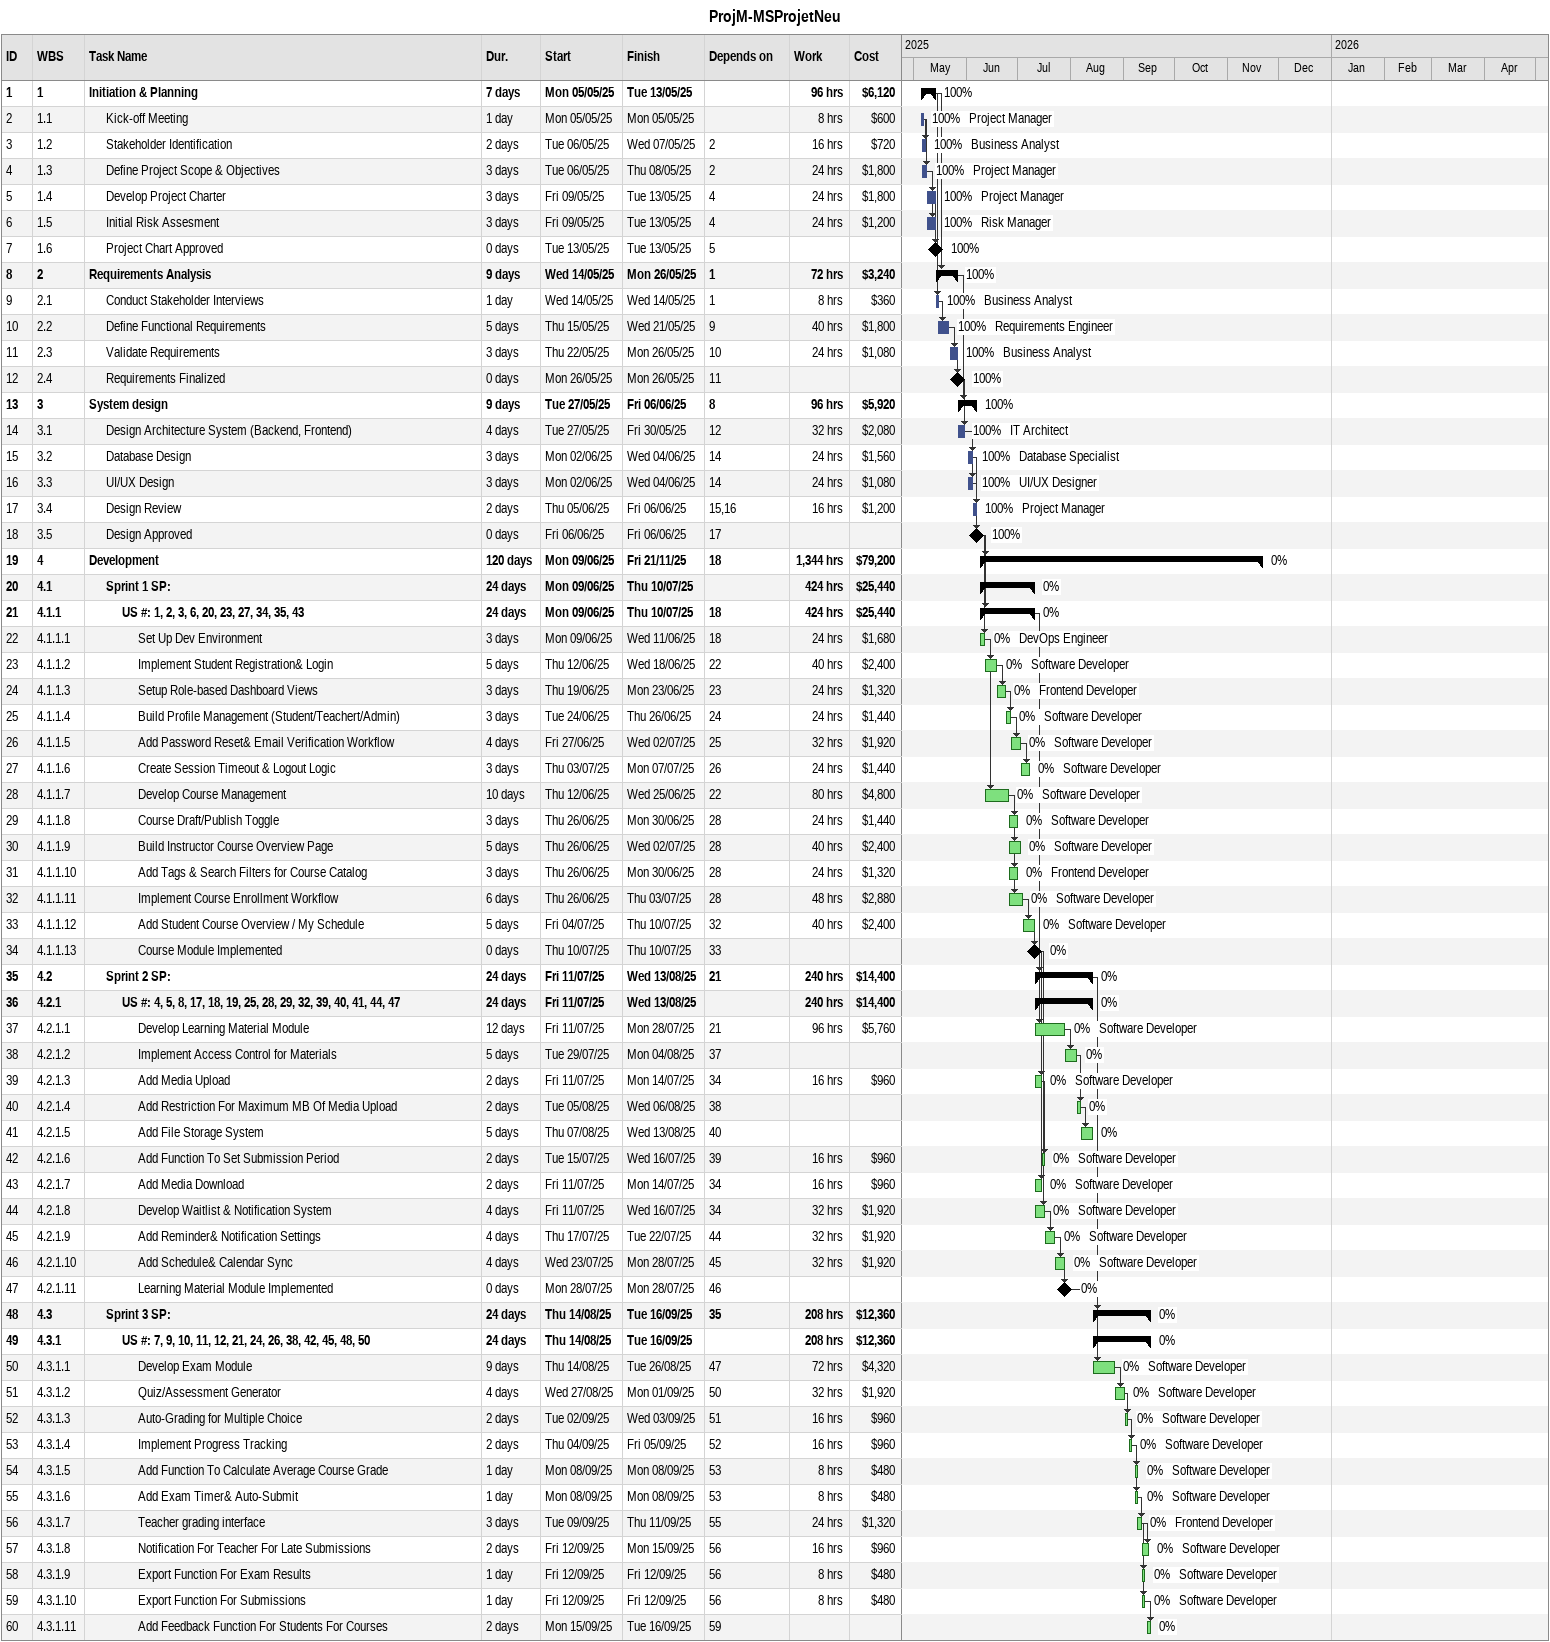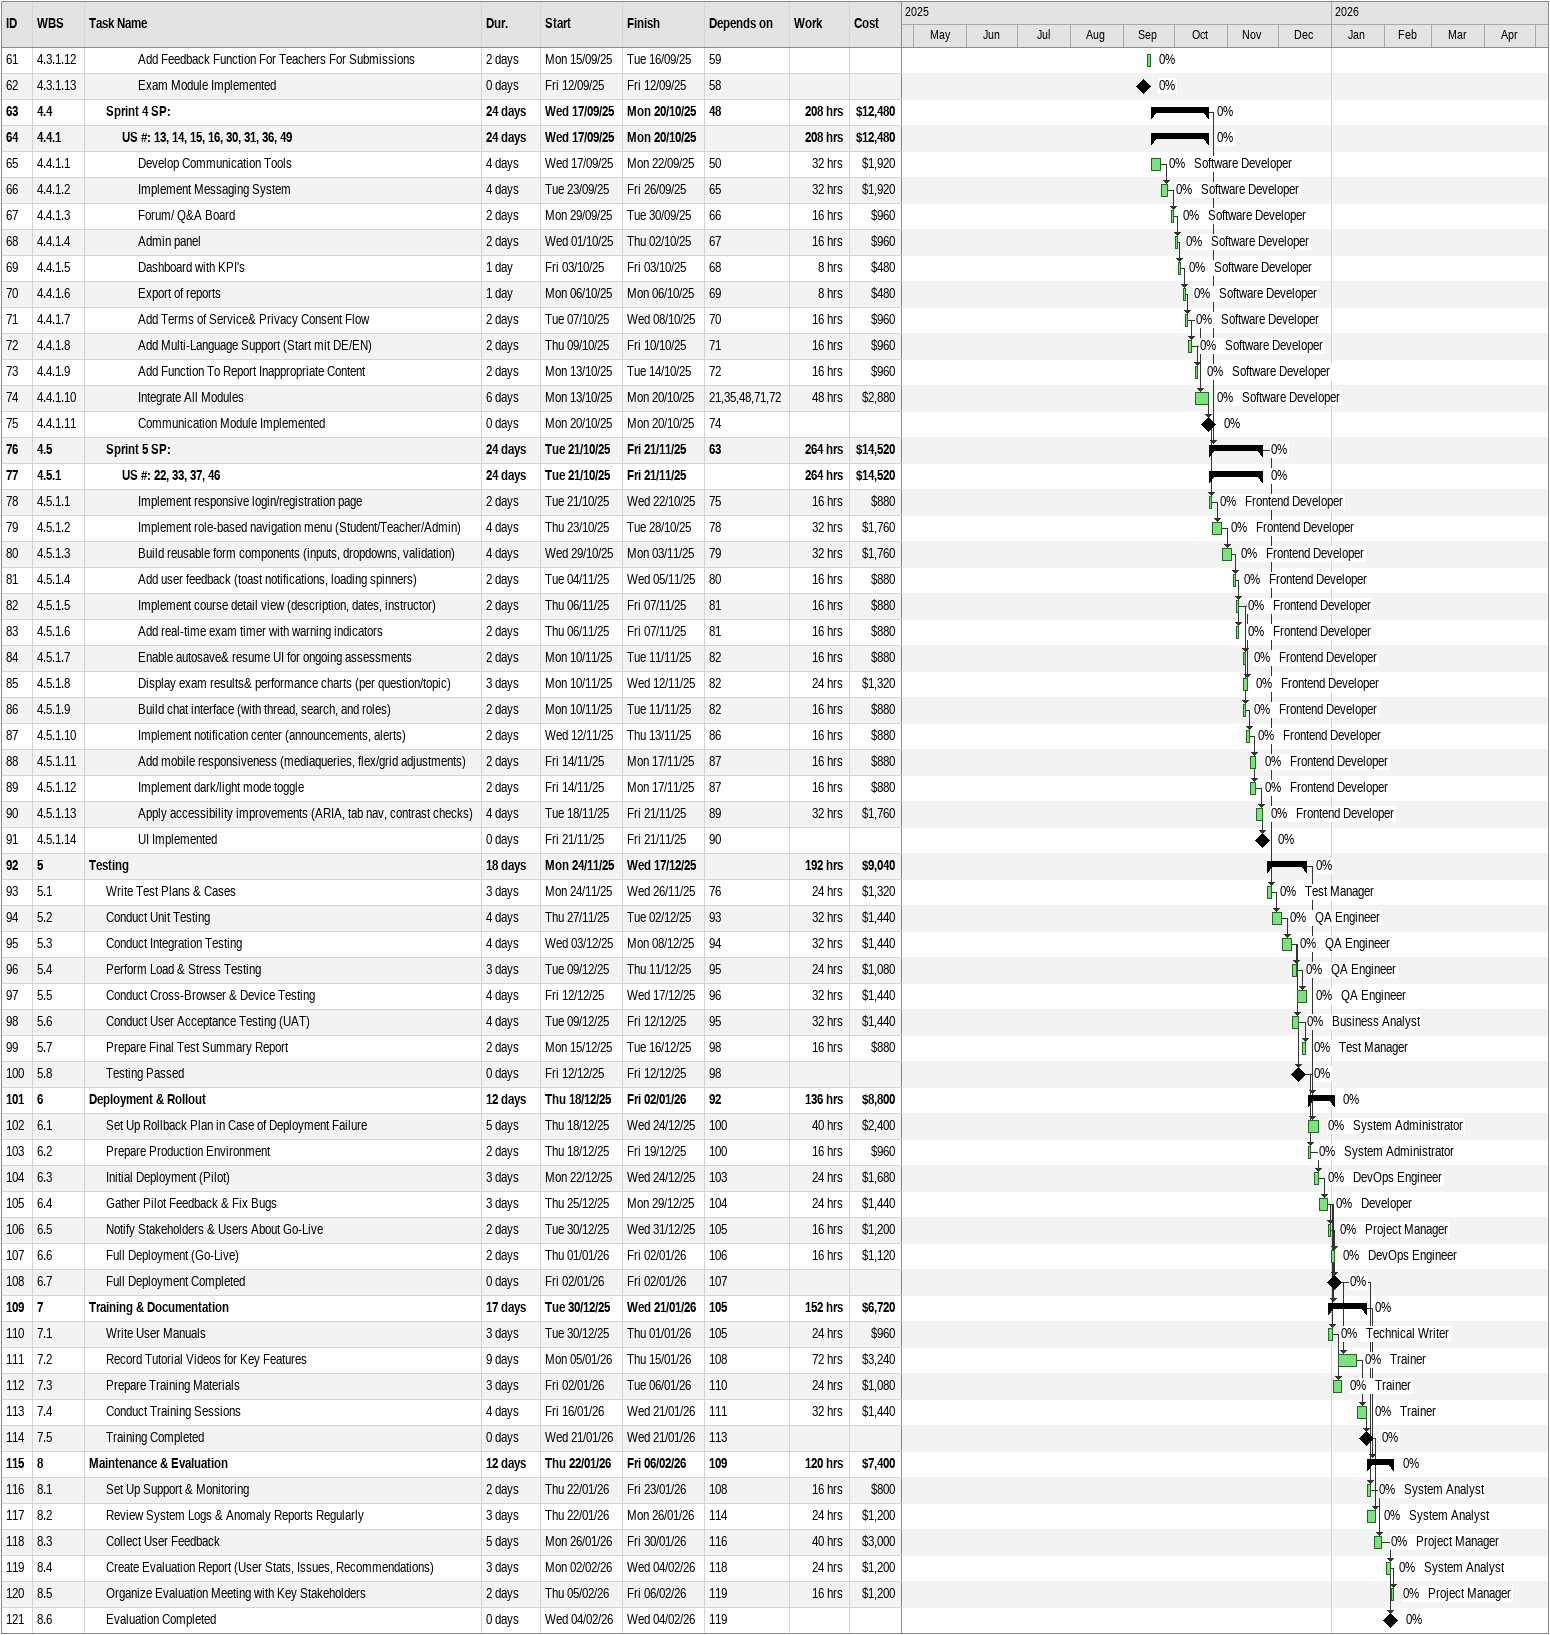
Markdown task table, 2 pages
ProjM-MSProjetNeu

| ID | WBS | Task | Duration | Start | Finish | Predecessors | Resources | % complete | Work (h) | Cost ($) |
|---|---|---|---|---|---|---|---|---|---|---|
| 1 | 1 | **Initiation & Planning** | 7d | 2025-05-05 | 2025-05-13 |  |  | 100 | 96 | 6120 |
| 2 | 1.1 | Kick-off Meeting | 1d | 2025-05-05 | 2025-05-05 |  | Project Manager | 100 | 8 | 600 |
| 3 | 1.2 | Stakeholder Identification | 2d | 2025-05-06 | 2025-05-07 | 2 | Business Analyst | 100 | 16 | 720 |
| 4 | 1.3 | Define Project Scope & Objectives | 3d | 2025-05-06 | 2025-05-08 | 2 | Project Manager | 100 | 24 | 1800 |
| 5 | 1.4 | Develop Project Charter | 3d | 2025-05-09 | 2025-05-13 | 4 | Project Manager | 100 | 24 | 1800 |
| 6 | 1.5 | Initial Risk Assesment | 3d | 2025-05-09 | 2025-05-13 | 4 | Risk Manager | 100 | 24 | 1200 |
| 7 | 1.6 | Project Chart Approved | 0d | 2025-05-13 | 2025-05-13 | 5 |  | 100 |  |  |
| 8 | 2 | **Requirements Analysis** | 9d | 2025-05-14 | 2025-05-26 | 1 |  | 100 | 72 | 3240 |
| 9 | 2.1 | Conduct Stakeholder Interviews | 1d | 2025-05-14 | 2025-05-14 | 1 | Business Analyst | 100 | 8 | 360 |
| 10 | 2.2 | Define Functional Requirements | 5d | 2025-05-15 | 2025-05-21 | 9 | Requirements Engineer | 100 | 40 | 1800 |
| 11 | 2.3 | Validate Requirements | 3d | 2025-05-22 | 2025-05-26 | 10 | Business Analyst | 100 | 24 | 1080 |
| 12 | 2.4 | Requirements Finalized | 0d | 2025-05-26 | 2025-05-26 | 11 |  | 100 |  |  |
| 13 | 3 | **System design** | 9d | 2025-05-27 | 2025-06-06 | 8 |  | 100 | 96 | 5920 |
| 14 | 3.1 | Design Architecture System (Backend, Frontend) | 4d | 2025-05-27 | 2025-05-30 | 12 | IT Architect | 100 | 32 | 2080 |
| 15 | 3.2 | Database Design | 3d | 2025-06-02 | 2025-06-04 | 14 | Database Specialist | 100 | 24 | 1560 |
| 16 | 3.3 | UI/UX Design | 3d | 2025-06-02 | 2025-06-04 | 14 | UI/UX Designer | 100 | 24 | 1080 |
| 17 | 3.4 | Design Review | 2d | 2025-06-05 | 2025-06-06 | 15, 16 | Project Manager | 100 | 16 | 1200 |
| 18 | 3.5 | Design Approved | 0d | 2025-06-06 | 2025-06-06 | 17 |  | 100 |  |  |
| 19 | 4 | **Development** | 120d | 2025-06-09 | 2025-11-21 | 18 |  | 0 | 1344 | 79200 |
| 20 | 4.1 | **Sprint 1 SP:** | 24d | 2025-06-09 | 2025-07-10 |  |  | 0 | 424 | 25440 |
| 21 | 4.1.1 | **US #: 1, 2, 3, 6, 20, 23, 27, 34, 35, 43** | 24d | 2025-06-09 | 2025-07-10 | 18 |  | 0 | 424 | 25440 |
| 22 | 4.1.1.1 | Set Up Dev Environment | 3d | 2025-06-09 | 2025-06-11 | 18 | DevOps Engineer | 0 | 24 | 1680 |
| 23 | 4.1.1.2 | Implement Student Registration& Login | 5d | 2025-06-12 | 2025-06-18 | 22 | Software Developer | 0 | 40 | 2400 |
| 24 | 4.1.1.3 | Setup Role-based Dashboard Views | 3d | 2025-06-19 | 2025-06-23 | 23 | Frontend Developer | 0 | 24 | 1320 |
| 25 | 4.1.1.4 | Build Profile Management (Student/Teachert/Admin) | 3d | 2025-06-24 | 2025-06-26 | 24 | Software Developer | 0 | 24 | 1440 |
| 26 | 4.1.1.5 | Add Password Reset& Email Verification Workflow | 4d | 2025-06-27 | 2025-07-02 | 25 | Software Developer | 0 | 32 | 1920 |
| 27 | 4.1.1.6 | Create Session Timeout & Logout Logic | 3d | 2025-07-03 | 2025-07-07 | 26 | Software Developer | 0 | 24 | 1440 |
| 28 | 4.1.1.7 | Develop Course Management | 10d | 2025-06-12 | 2025-06-25 | 22 | Software Developer | 0 | 80 | 4800 |
| 29 | 4.1.1.8 | Course Draft/Publish Toggle | 3d | 2025-06-26 | 2025-06-30 | 28 | Software Developer | 0 | 24 | 1440 |
| 30 | 4.1.1.9 | Build Instructor Course Overview Page | 5d | 2025-06-26 | 2025-07-02 | 28 | Software Developer | 0 | 40 | 2400 |
| 31 | 4.1.1.10 | Add Tags & Search Filters for Course Catalog | 3d | 2025-06-26 | 2025-06-30 | 28 | Frontend Developer | 0 | 24 | 1320 |
| 32 | 4.1.1.11 | Implement Course Enrollment Workflow | 6d | 2025-06-26 | 2025-07-03 | 28 | Software Developer | 0 | 48 | 2880 |
| 33 | 4.1.1.12 | Add Student Course Overview / My Schedule | 5d | 2025-07-04 | 2025-07-10 | 32 | Software Developer | 0 | 40 | 2400 |
| 34 | 4.1.1.13 | Course Module Implemented | 0d | 2025-07-10 | 2025-07-10 | 33 |  | 0 |  |  |
| 35 | 4.2 | **Sprint 2 SP:** | 24d | 2025-07-11 | 2025-08-13 | 21 |  | 0 | 240 | 14400 |
| 36 | 4.2.1 | **US #: 4, 5, 8, 17, 18, 19, 25, 28, 29, 32, 39, 40, 41, 44, 47** | 24d | 2025-07-11 | 2025-08-13 |  |  | 0 | 240 | 14400 |
| 37 | 4.2.1.1 | Develop Learning Material Module | 12d | 2025-07-11 | 2025-07-28 | 21 | Software Developer | 0 | 96 | 5760 |
| 38 | 4.2.1.2 | Implement Access Control for Materials | 5d | 2025-07-29 | 2025-08-04 | 37 |  | 0 |  |  |
| 39 | 4.2.1.3 | Add Media Upload | 2d | 2025-07-11 | 2025-07-14 | 34 | Software Developer | 0 | 16 | 960 |
| 40 | 4.2.1.4 | Add Restriction For Maximum MB Of Media Upload | 2d | 2025-08-05 | 2025-08-06 | 38 |  | 0 |  |  |
| 41 | 4.2.1.5 | Add File Storage System | 5d | 2025-08-07 | 2025-08-13 | 40 |  | 0 |  |  |
| 42 | 4.2.1.6 | Add Function To Set Submission Period | 2d | 2025-07-15 | 2025-07-16 | 39 | Software Developer | 0 | 16 | 960 |
| 43 | 4.2.1.7 | Add Media Download | 2d | 2025-07-11 | 2025-07-14 | 34 | Software Developer | 0 | 16 | 960 |
| 44 | 4.2.1.8 | Develop Waitlist & Notification System | 4d | 2025-07-11 | 2025-07-16 | 34 | Software Developer | 0 | 32 | 1920 |
| 45 | 4.2.1.9 | Add Reminder& Notification Settings | 4d | 2025-07-17 | 2025-07-22 | 44 | Software Developer | 0 | 32 | 1920 |
| 46 | 4.2.1.10 | Add Schedule& Calendar Sync | 4d | 2025-07-23 | 2025-07-28 | 45 | Software Developer | 0 | 32 | 1920 |
| 47 | 4.2.1.11 | Learning Material Module Implemented | 0d | 2025-07-28 | 2025-07-28 | 46 |  | 0 |  |  |
| 48 | 4.3 | **Sprint 3 SP:** | 24d | 2025-08-14 | 2025-09-16 | 35 |  | 0 | 208 | 12360 |
| 49 | 4.3.1 | **US #: 7, 9, 10, 11, 12, 21, 24, 26, 38, 42, 45, 48, 50** | 24d | 2025-08-14 | 2025-09-16 |  |  | 0 | 208 | 12360 |
| 50 | 4.3.1.1 | Develop Exam Module | 9d | 2025-08-14 | 2025-08-26 | 47 | Software Developer | 0 | 72 | 4320 |
| 51 | 4.3.1.2 | Quiz/Assessment Generator | 4d | 2025-08-27 | 2025-09-01 | 50 | Software Developer | 0 | 32 | 1920 |
| 52 | 4.3.1.3 | Auto-Grading for Multiple Choice | 2d | 2025-09-02 | 2025-09-03 | 51 | Software Developer | 0 | 16 | 960 |
| 53 | 4.3.1.4 | Implement Progress Tracking | 2d | 2025-09-04 | 2025-09-05 | 52 | Software Developer | 0 | 16 | 960 |
| 54 | 4.3.1.5 | Add Function To Calculate Average Course Grade | 1d | 2025-09-08 | 2025-09-08 | 53 | Software Developer | 0 | 8 | 480 |
| 55 | 4.3.1.6 | Add Exam Timer& Auto-Submit | 1d | 2025-09-08 | 2025-09-08 | 53 | Software Developer | 0 | 8 | 480 |
| 56 | 4.3.1.7 | Teacher grading interface | 3d | 2025-09-09 | 2025-09-11 | 55 | Frontend Developer | 0 | 24 | 1320 |
| 57 | 4.3.1.8 | Notification For Teacher For Late Submissions | 2d | 2025-09-12 | 2025-09-15 | 56 | Software Developer | 0 | 16 | 960 |
| 58 | 4.3.1.9 | Export Function For Exam Results | 1d | 2025-09-12 | 2025-09-12 | 56 | Software Developer | 0 | 8 | 480 |
| 59 | 4.3.1.10 | Export Function For Submissions | 1d | 2025-09-12 | 2025-09-12 | 56 | Software Developer | 0 | 8 | 480 |
| 60 | 4.3.1.11 | Add Feedback Function For Students For Courses | 2d | 2025-09-15 | 2025-09-16 | 59 |  | 0 |  |  |
| 61 | 4.3.1.12 | Add Feedback Function For Teachers For Submissions | 2d | 2025-09-15 | 2025-09-16 | 59 |  | 0 |  |  |
| 62 | 4.3.1.13 | Exam Module Implemented | 0d | 2025-09-12 | 2025-09-12 | 58 |  | 0 |  |  |
| 63 | 4.4 | **Sprint 4 SP:** | 24d | 2025-09-17 | 2025-10-20 | 48 |  | 0 | 208 | 12480 |
| 64 | 4.4.1 | **US #: 13, 14, 15, 16, 30, 31, 36, 49** | 24d | 2025-09-17 | 2025-10-20 |  |  | 0 | 208 | 12480 |
| 65 | 4.4.1.1 | Develop Communication Tools | 4d | 2025-09-17 | 2025-09-22 | 50 | Software Developer | 0 | 32 | 1920 |
| 66 | 4.4.1.2 | Implement Messaging System | 4d | 2025-09-23 | 2025-09-26 | 65 | Software Developer | 0 | 32 | 1920 |
| 67 | 4.4.1.3 | Forum/ Q&A Board | 2d | 2025-09-29 | 2025-09-30 | 66 | Software Developer | 0 | 16 | 960 |
| 68 | 4.4.1.4 | Admin panel | 2d | 2025-10-01 | 2025-10-02 | 67 | Software Developer | 0 | 16 | 960 |
| 69 | 4.4.1.5 | Dashboard with KPI's | 1d | 2025-10-03 | 2025-10-03 | 68 | Software Developer | 0 | 8 | 480 |
| 70 | 4.4.1.6 | Export of reports | 1d | 2025-10-06 | 2025-10-06 | 69 | Software Developer | 0 | 8 | 480 |
| 71 | 4.4.1.7 | Add Terms of Service& Privacy Consent Flow | 2d | 2025-10-07 | 2025-10-08 | 70 | Software Developer | 0 | 16 | 960 |
| 72 | 4.4.1.8 | Add Multi-Language Support (Start mit DE/EN) | 2d | 2025-10-09 | 2025-10-10 | 71 | Software Developer | 0 | 16 | 960 |
| 73 | 4.4.1.9 | Add Function To Report Inappropriate Content | 2d | 2025-10-13 | 2025-10-14 | 72 | Software Developer | 0 | 16 | 960 |
| 74 | 4.4.1.10 | Integrate All Modules | 6d | 2025-10-13 | 2025-10-20 | 21, 35, 48, 71, 72 | Software Developer | 0 | 48 | 2880 |
| 75 | 4.4.1.11 | Communication Module Implemented | 0d | 2025-10-20 | 2025-10-20 | 74 |  | 0 |  |  |
| 76 | 4.5 | **Sprint 5 SP:** | 24d | 2025-10-21 | 2025-11-21 | 63 |  | 0 | 264 | 14520 |
| 77 | 4.5.1 | **US #: 22, 33, 37, 46** | 24d | 2025-10-21 | 2025-11-21 |  |  | 0 | 264 | 14520 |
| 78 | 4.5.1.1 | Implement responsive login/registration page | 2d | 2025-10-21 | 2025-10-22 | 75 | Frontend Developer | 0 | 16 | 880 |
| 79 | 4.5.1.2 | Implement role-based navigation menu (Student/Teacher/Admin) | 4d | 2025-10-23 | 2025-10-28 | 78 | Frontend Developer | 0 | 32 | 1760 |
| 80 | 4.5.1.3 | Build reusable form components (inputs, dropdowns, validation) | 4d | 2025-10-29 | 2025-11-03 | 79 | Frontend Developer | 0 | 32 | 1760 |
| 81 | 4.5.1.4 | Add user feedback (toast notifications, loading spinners) | 2d | 2025-11-04 | 2025-11-05 | 80 | Frontend Developer | 0 | 16 | 880 |
| 82 | 4.5.1.5 | Implement course detail view (description, dates, instructor) | 2d | 2025-11-06 | 2025-11-07 | 81 | Frontend Developer | 0 | 16 | 880 |
| 83 | 4.5.1.6 | Add real-time exam timer with warning indicators | 2d | 2025-11-06 | 2025-11-07 | 81 | Frontend Developer | 0 | 16 | 880 |
| 84 | 4.5.1.7 | Enable autosave& resume UI for ongoing assessments | 2d | 2025-11-10 | 2025-11-11 | 82 | Frontend Developer | 0 | 16 | 880 |
| 85 | 4.5.1.8 | Display exam results& performance charts (per question/topic) | 3d | 2025-11-10 | 2025-11-12 | 82 | Frontend Developer | 0 | 24 | 1320 |
| 86 | 4.5.1.9 | Build chat interface (with thread, search, and roles) | 2d | 2025-11-10 | 2025-11-11 | 82 | Frontend Developer | 0 | 16 | 880 |
| 87 | 4.5.1.10 | Implement notification center (announcements, alerts) | 2d | 2025-11-12 | 2025-11-13 | 86 | Frontend Developer | 0 | 16 | 880 |
| 88 | 4.5.1.11 | Add mobile responsiveness (mediaqueries, flex/grid adjustments) | 2d | 2025-11-14 | 2025-11-17 | 87 | Frontend Developer | 0 | 16 | 880 |
| 89 | 4.5.1.12 | Implement dark/light mode toggle | 2d | 2025-11-14 | 2025-11-17 | 87 | Frontend Developer | 0 | 16 | 880 |
| 90 | 4.5.1.13 | Apply accessibility improvements (ARIA, tab nav, contrast checks) | 4d | 2025-11-18 | 2025-11-21 | 89 | Frontend Developer | 0 | 32 | 1760 |
| 91 | 4.5.1.14 | UI Implemented | 0d | 2025-11-21 | 2025-11-21 | 90 |  | 0 |  |  |
| 92 | 5 | **Testing** | 18d | 2025-11-24 | 2025-12-17 |  |  | 0 | 192 | 9040 |
| 93 | 5.1 | Write Test Plans & Cases | 3d | 2025-11-24 | 2025-11-26 | 76 | Test Manager | 0 | 24 | 1320 |
| 94 | 5.2 | Conduct Unit Testing | 4d | 2025-11-27 | 2025-12-02 | 93 | QA Engineer | 0 | 32 | 1440 |
| 95 | 5.3 | Conduct Integration Testing | 4d | 2025-12-03 | 2025-12-08 | 94 | QA Engineer | 0 | 32 | 1440 |
| 96 | 5.4 | Perform Load & Stress Testing | 3d | 2025-12-09 | 2025-12-11 | 95 | QA Engineer | 0 | 24 | 1080 |
| 97 | 5.5 | Conduct Cross-Browser & Device Testing | 4d | 2025-12-12 | 2025-12-17 | 96 | QA Engineer | 0 | 32 | 1440 |
| 98 | 5.6 | Conduct User Acceptance Testing (UAT) | 4d | 2025-12-09 | 2025-12-12 | 95 | Business Analyst | 0 | 32 | 1440 |
| 99 | 5.7 | Prepare Final Test Summary Report | 2d | 2025-12-15 | 2025-12-16 | 98 | Test Manager | 0 | 16 | 880 |
| 100 | 5.8 | Testing Passed | 0d | 2025-12-12 | 2025-12-12 | 98 |  | 0 |  |  |
| 101 | 6 | **Deployment & Rollout** | 12d | 2025-12-18 | 2026-01-02 | 92 |  | 0 | 136 | 8800 |
| 102 | 6.1 | Set Up Rollback Plan in Case of Deployment Failure | 5d | 2025-12-18 | 2025-12-24 | 100 | System Administrator | 0 | 40 | 2400 |
| 103 | 6.2 | Prepare Production Environment | 2d | 2025-12-18 | 2025-12-19 | 100 | System Administrator | 0 | 16 | 960 |
| 104 | 6.3 | Initial Deployment (Pilot) | 3d | 2025-12-22 | 2025-12-24 | 103 | DevOps Engineer | 0 | 24 | 1680 |
| 105 | 6.4 | Gather Pilot Feedback & Fix Bugs | 3d | 2025-12-25 | 2025-12-29 | 104 | Developer | 0 | 24 | 1440 |
| 106 | 6.5 | Notify Stakeholders & Users About Go-Live | 2d | 2025-12-30 | 2025-12-31 | 105 | Project Manager | 0 | 16 | 1200 |
| 107 | 6.6 | Full Deployment (Go-Live) | 2d | 2026-01-01 | 2026-01-02 | 106 | DevOps Engineer | 0 | 16 | 1120 |
| 108 | 6.7 | Full Deployment Completed | 0d | 2026-01-02 | 2026-01-02 | 107 |  | 0 |  |  |
| 109 | 7 | **Training & Documentation** | 17d | 2025-12-30 | 2026-01-21 | 105 |  | 0 | 152 | 6720 |
| 110 | 7.1 | Write User Manuals | 3d | 2025-12-30 | 2026-01-01 | 105 | Technical Writer | 0 | 24 | 960 |
| 111 | 7.2 | Record Tutorial Videos for Key Features | 9d | 2026-01-05 | 2026-01-15 | 108 | Trainer | 0 | 72 | 3240 |
| 112 | 7.3 | Prepare Training Materials | 3d | 2026-01-02 | 2026-01-06 | 110 | Trainer | 0 | 24 | 1080 |
| 113 | 7.4 | Conduct Training Sessions | 4d | 2026-01-16 | 2026-01-21 | 111 | Trainer | 0 | 32 | 1440 |
| 114 | 7.5 | Training Completed | 0d | 2026-01-21 | 2026-01-21 | 113 |  | 0 |  |  |
| 115 | 8 | **Maintenance & Evaluation** | 12d | 2026-01-22 | 2026-02-06 | 109 |  | 0 | 120 | 7400 |
| 116 | 8.1 | Set Up Support & Monitoring | 2d | 2026-01-22 | 2026-01-23 | 108 | System Analyst | 0 | 16 | 800 |
| 117 | 8.2 | Review System Logs & Anomaly Reports Regularly | 3d | 2026-01-22 | 2026-01-26 | 114 | System Analyst | 0 | 24 | 1200 |
| 118 | 8.3 | Collect User Feedback | 5d | 2026-01-26 | 2026-01-30 | 116 | Project Manager | 0 | 40 | 3000 |
| 119 | 8.4 | Create Evaluation Report (User Stats, Issues, Recommendations) | 3d | 2026-02-02 | 2026-02-04 | 118 | System Analyst | 0 | 24 | 1200 |
| 120 | 8.5 | Organize Evaluation Meeting with Key Stakeholders | 2d | 2026-02-05 | 2026-02-06 | 119 | Project Manager | 0 | 16 | 1200 |
| 121 | 8.6 | Evaluation Completed | 0d | 2026-02-04 | 2026-02-04 | 119 |  | 0 |  |  |
